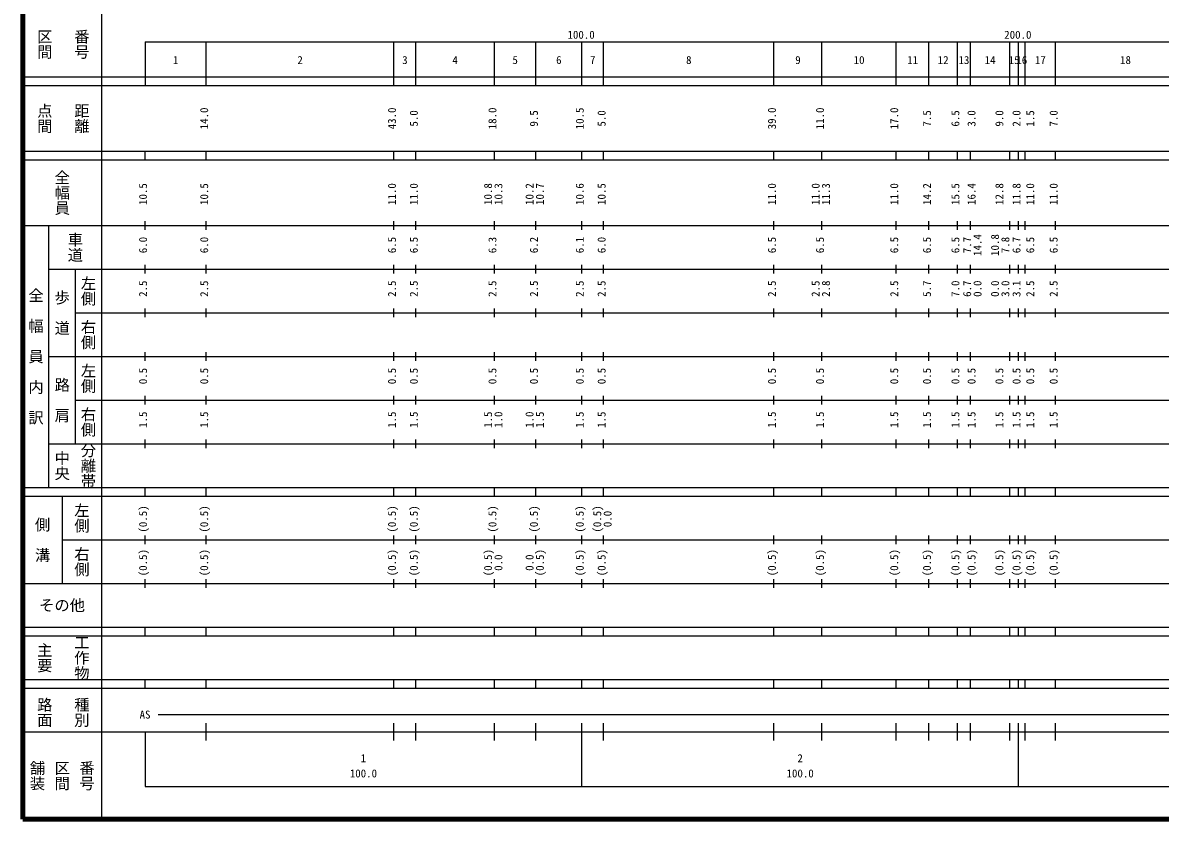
# Model space of a CAD drawing. Units: millimetres on the paper, enlarged 1000 times. Extents: x 40000 to 680000, y 20000 to 380000.
# Drawn here: x 40000 to 300452, y 20000 to 202409 of the extents above; entities that cross this region are included whole.
import ezdxf
from ezdxf.enums import TextEntityAlignment as Align

# ---------------------------------------------------------------- set-up
doc = ezdxf.new("R2010")
doc.units = ezdxf.units.MM
doc.header["$LTSCALE"] = 1000
doc.layers.add('M-TTL', color=2, linetype='Continuous', lineweight=140)
doc.layers.add('M-TTL-BAND', color=7, linetype='Continuous', lineweight=25)
doc.styles.add('@ＭＳ ゴシック', font='')
doc.styles.add('ＭＳ ゴシック', font='')
doc.styles.get('@ＭＳ ゴシック').set_extended_font_data('@MS Gothic')
doc.styles.get('ＭＳ ゴシック').set_extended_font_data('MS Gothic')

msp = doc.modelspace()

# ---------------------------------------------------------------- linework, layer by layer
at = {"layer": 'M-TTL'}
for p, q in [((40000, 380000), (40000, 20000)), ((40000, 20000), (680000, 20000))]:
    msp.add_line(p, q, dxfattribs=at)
at = {"layer": 'M-TTL-BAND'}
for p, q in [((58000, 370000), (58000, 20000)), ((68000, 198000), (579000, 198000)), ((68000, 198000), (68000, 188000)), ((82000, 188000), (82000, 198000)), ((125000, 188000), (125000, 198000)), ((130000, 188000), (130000, 198000)), ((148000, 188000), (148000, 198000)), ((157500, 188000), (157500, 198000)), ((168000, 188000), (168000, 198000)), ((173000, 188000), (173000, 198000)), ((212000, 188000), (212000, 198000)), ((223000, 188000), (223000, 198000)), ((240000, 188000), (240000, 198000)), ((247500, 188000), (247500, 198000)), ((254000, 188000), (254000, 198000)), ((257000, 188000), (257000, 198000)), ((266000, 188000), (266000, 198000)), ((268000, 188000), (268000, 198000)), ((269500, 188000), (269500, 198000)), ((276500, 188000), (276500, 198000)), ((40000, 190000), (579000, 190000)), ((40000, 188000), (579000, 188000)), ((40000, 173000), (579000, 173000)), ((68000, 171000), (68000, 173000)), ((82000, 171000), (82000, 173000)), ((125000, 171000), (125000, 173000)), ((130000, 171000), (130000, 173000)), ((148000, 171000), (148000, 173000)), ((157500, 171000), (157500, 173000)), ((168000, 171000), (168000, 173000)), ((173000, 171000), (173000, 173000)), ((212000, 171000), (212000, 173000)), ((223000, 171000), (223000, 173000)), ((240000, 171000), (240000, 173000)), ((247500, 171000), (247500, 173000)), ((254000, 171000), (254000, 173000)), ((257000, 171000), (257000, 173000)), ((266000, 171000), (266000, 173000)), ((268000, 171000), (268000, 173000)), ((269500, 171000), (269500, 173000)), ((276500, 171000), (276500, 173000)), ((40000, 171000), (579000, 171000)), ((68000, 155000), (68000, 157000)), ((82000, 155000), (82000, 157000)), ((125000, 155000), (125000, 157000)), ((130000, 155000), (130000, 157000)), ((148000, 155000), (148000, 157000)), ((157500, 155000), (157500, 157000)), ((168000, 155000), (168000, 157000)), ((173000, 155000), (173000, 157000)), ((212000, 155000), (212000, 157000)), ((223000, 155000), (223000, 157000)), ((240000, 155000), (240000, 157000)), ((247500, 155000), (247500, 157000)), ((254000, 155000), (254000, 157000)), ((257000, 155000), (257000, 157000)), ((266000, 155000), (266000, 157000)), ((268000, 155000), (268000, 157000)), ((269500, 155000), (269500, 157000)), ((276500, 155000), (276500, 157000)), ((40000, 156000), (579000, 156000)), ((46000, 96000), (46000, 156000)), ((46000, 146000), (579000, 146000)), ((52000, 146000), (52000, 106000)), ((68000, 145000), (68000, 147000)), ((82000, 145000), (82000, 147000)), ((125000, 145000), (125000, 147000)), ((130000, 145000), (130000, 147000)), ((148000, 145000), (148000, 147000)), ((157500, 145000), (157500, 147000)), ((168000, 145000), (168000, 147000)), ((173000, 145000), (173000, 147000)), ((212000, 145000), (212000, 147000)), ((223000, 145000), (223000, 147000)), ((240000, 145000), (240000, 147000)), ((247500, 145000), (247500, 147000)), ((254000, 145000), (254000, 147000)), ((257000, 145000), (257000, 147000)), ((266000, 145000), (266000, 147000)), ((268000, 145000), (268000, 147000)), ((269500, 145000), (269500, 147000)), ((276500, 145000), (276500, 147000)), ((52000, 136000), (579000, 136000)), ((68000, 135000), (68000, 137000)), ((82000, 135000), (82000, 137000)), ((125000, 135000), (125000, 137000)), ((130000, 135000), (130000, 137000)), ((148000, 135000), (148000, 137000)), ((157500, 135000), (157500, 137000)), ((168000, 135000), (168000, 137000)), ((173000, 135000), (173000, 137000)), ((212000, 135000), (212000, 137000)), ((223000, 135000), (223000, 137000)), ((240000, 135000), (240000, 137000)), ((247500, 135000), (247500, 137000)), ((254000, 135000), (254000, 137000)), ((257000, 135000), (257000, 137000)), ((266000, 135000), (266000, 137000)), ((268000, 135000), (268000, 137000)), ((269500, 135000), (269500, 137000)), ((276500, 135000), (276500, 137000)), ((46000, 126000), (579000, 126000)), ((68000, 125000), (68000, 127000)), ((82000, 125000), (82000, 127000)), ((125000, 125000), (125000, 127000)), ((130000, 125000), (130000, 127000)), ((148000, 125000), (148000, 127000)), ((157500, 125000), (157500, 127000)), ((168000, 125000), (168000, 127000)), ((173000, 125000), (173000, 127000)), ((212000, 125000), (212000, 127000)), ((223000, 125000), (223000, 127000)), ((240000, 125000), (240000, 127000)), ((247500, 125000), (247500, 127000)), ((254000, 125000), (254000, 127000)), ((257000, 125000), (257000, 127000)), ((266000, 125000), (266000, 127000)), ((268000, 125000), (268000, 127000)), ((269500, 125000), (269500, 127000)), ((276500, 125000), (276500, 127000)), ((52000, 116000), (579000, 116000)), ((68000, 115000), (68000, 117000)), ((82000, 115000), (82000, 117000)), ((125000, 115000), (125000, 117000)), ((130000, 115000), (130000, 117000)), ((148000, 115000), (148000, 117000)), ((157500, 115000), (157500, 117000)), ((168000, 115000), (168000, 117000)), ((173000, 115000), (173000, 117000)), ((212000, 115000), (212000, 117000)), ((223000, 115000), (223000, 117000)), ((240000, 115000), (240000, 117000)), ((247500, 115000), (247500, 117000)), ((254000, 115000), (254000, 117000)), ((257000, 115000), (257000, 117000)), ((266000, 115000), (266000, 117000)), ((268000, 115000), (268000, 117000)), ((269500, 115000), (269500, 117000)), ((276500, 115000), (276500, 117000)), ((68000, 105000), (68000, 107000)), ((82000, 105000), (82000, 107000)), ((125000, 105000), (125000, 107000)), ((130000, 105000), (130000, 107000)), ((148000, 105000), (148000, 107000)), ((157500, 105000), (157500, 107000)), ((168000, 105000), (168000, 107000)), ((173000, 105000), (173000, 107000)), ((212000, 105000), (212000, 107000)), ((223000, 105000), (223000, 107000)), ((240000, 105000), (240000, 107000)), ((247500, 105000), (247500, 107000)), ((254000, 105000), (254000, 107000)), ((257000, 105000), (257000, 107000)), ((266000, 105000), (266000, 107000)), ((268000, 105000), (268000, 107000)), ((269500, 105000), (269500, 107000)), ((276500, 105000), (276500, 107000)), ((46000, 106000), (579000, 106000)), ((40000, 96000), (579000, 96000)), ((40000, 94000), (579000, 94000)), ((49000, 94000), (49000, 74000)), ((68000, 94000), (68000, 96000)), ((82000, 94000), (82000, 96000)), ((125000, 94000), (125000, 96000)), ((130000, 94000), (130000, 96000)), ((148000, 94000), (148000, 96000)), ((157500, 94000), (157500, 96000)), ((168000, 94000), (168000, 96000)), ((173000, 94000), (173000, 96000)), ((212000, 94000), (212000, 96000)), ((223000, 94000), (223000, 96000)), ((240000, 94000), (240000, 96000)), ((247500, 94000), (247500, 96000)), ((254000, 94000), (254000, 96000)), ((257000, 94000), (257000, 96000)), ((266000, 94000), (266000, 96000)), ((268000, 94000), (268000, 96000)), ((269500, 94000), (269500, 96000)), ((276500, 94000), (276500, 96000)), ((49000, 84000), (579000, 84000)), ((68000, 83000), (68000, 85000)), ((82000, 83000), (82000, 85000)), ((125000, 83000), (125000, 85000)), ((130000, 83000), (130000, 85000)), ((148000, 83000), (148000, 85000)), ((157500, 83000), (157500, 85000)), ((168000, 83000), (168000, 85000)), ((173000, 83000), (173000, 85000)), ((212000, 83000), (212000, 85000)), ((223000, 83000), (223000, 85000)), ((240000, 83000), (240000, 85000)), ((247500, 83000), (247500, 85000)), ((254000, 83000), (254000, 85000)), ((257000, 83000), (257000, 85000)), ((266000, 83000), (266000, 85000)), ((268000, 83000), (268000, 85000)), ((269500, 83000), (269500, 85000)), ((276500, 83000), (276500, 85000)), ((40000, 74000), (579000, 74000)), ((68000, 73000), (68000, 75000)), ((82000, 73000), (82000, 75000)), ((125000, 73000), (125000, 75000)), ((130000, 73000), (130000, 75000)), ((148000, 73000), (148000, 75000)), ((157500, 73000), (157500, 75000)), ((168000, 73000), (168000, 75000)), ((173000, 73000), (173000, 75000)), ((212000, 73000), (212000, 75000)), ((223000, 73000), (223000, 75000)), ((240000, 73000), (240000, 75000)), ((247500, 73000), (247500, 75000)), ((254000, 73000), (254000, 75000)), ((257000, 73000), (257000, 75000)), ((266000, 73000), (266000, 75000)), ((268000, 73000), (268000, 75000)), ((269500, 73000), (269500, 75000)), ((276500, 73000), (276500, 75000)), ((40000, 64000), (579000, 64000)), ((68000, 62000), (68000, 64000)), ((82000, 62000), (82000, 64000)), ((125000, 62000), (125000, 64000)), ((130000, 62000), (130000, 64000)), ((148000, 62000), (148000, 64000)), ((157500, 62000), (157500, 64000)), ((168000, 62000), (168000, 64000)), ((173000, 62000), (173000, 64000)), ((212000, 62000), (212000, 64000)), ((223000, 62000), (223000, 64000)), ((240000, 62000), (240000, 64000)), ((247500, 62000), (247500, 64000)), ((254000, 62000), (254000, 64000)), ((257000, 62000), (257000, 64000)), ((266000, 62000), (266000, 64000)), ((268000, 62000), (268000, 64000)), ((269500, 62000), (269500, 64000)), ((276500, 62000), (276500, 64000)), ((40000, 62000), (579000, 62000)), ((40000, 52000), (579000, 52000)), ((40000, 50000), (579000, 50000)), ((68000, 50000), (68000, 52000)), ((82000, 50000), (82000, 52000)), ((125000, 50000), (125000, 52000)), ((130000, 50000), (130000, 52000)), ((148000, 50000), (148000, 52000)), ((157500, 50000), (157500, 52000)), ((168000, 50000), (168000, 52000)), ((173000, 50000), (173000, 52000)), ((212000, 50000), (212000, 52000)), ((223000, 50000), (223000, 52000)), ((240000, 50000), (240000, 52000)), ((247500, 50000), (247500, 52000)), ((254000, 50000), (254000, 52000)), ((257000, 50000), (257000, 52000)), ((266000, 50000), (266000, 52000)), ((268000, 50000), (268000, 52000)), ((269500, 50000), (269500, 52000)), ((276500, 50000), (276500, 52000)), ((71000, 44000), (515000, 44000)), ((82000, 38000), (82000, 42000)), ((125000, 38000), (125000, 42000)), ((130000, 38000), (130000, 42000)), ((148000, 38000), (148000, 42000)), ((157500, 38000), (157500, 42000)), ((168000, 27500), (168000, 42000)), ((173000, 38000), (173000, 42000)), ((212000, 38000), (212000, 42000)), ((223000, 38000), (223000, 42000)), ((240000, 38000), (240000, 42000)), ((247500, 38000), (247500, 42000)), ((254000, 38000), (254000, 42000)), ((257000, 38000), (257000, 42000)), ((266000, 38000), (266000, 42000)), ((268000, 27500), (268000, 42000)), ((269500, 38000), (269500, 42000)), ((276500, 38000), (276500, 42000)), ((40000, 40000), (579000, 40000)), ((68000, 40000), (68000, 27500)), ((68000, 27500), (579000, 27500))]:
    msp.add_line(p, q, dxfattribs=at)

# ---------------------------------------------------------------- texts
at = {"layer": 'M-TTL-BAND', "style": '@ＭＳ ゴシック'}
for s, p in [('区間', (45000, 197500)), ('番号', (53500, 197500)), ('点間', (45000, 180500)), ('距離', (53500, 180500)), ('全幅員', (49000, 163500)), ('車道', (52000, 151000)), ('左側', (55000, 141000)), ('全\u3000幅\u3000員\u3000内\u3000訳', (43000, 126000)), ('歩\u3000道', (49000, 136000)), ('右側', (55000, 131000)), ('左側', (55000, 121000)), ('路\u3000肩', (49000, 116000)), ('右側', (55000, 111000)), ('中央', (49000, 101000)), ('分離帯', (55000, 101000)), ('左側', (53500, 89000)), ('側\u3000溝', (44500, 84000)), ('右側', (53500, 79000)), ('主要', (45000, 57000)), ('工作物', (53500, 57000)), ('路面', (45000, 44500)), ('種別', (53500, 44500)), ('舗装', (43333, 30000)), ('区間', (49000, 30000)), ('番号', (54667, 30000))]:
    msp.add_text(s, height=2566, rotation=270, dxfattribs=at).set_placement(p, align=Align.MIDDLE_CENTER)
at = {"layer": 'M-TTL-BAND', "style": 'ＭＳ ゴシック'}
for s, p in [('100.0', (167844, 198195)), ('200.0', (267844, 198195)), ('1', (75000, 192405)), ('2', (103500, 192405)), ('3', (127500, 192405)), ('4', (139000, 192405)), ('5', (152750, 192405)), ('6', (162750, 192405)), ('7', (170500, 192405)), ('8', (192500, 192405)), ('9', (217500, 192405)), ('10', (231500, 192405)), ('11', (243750, 192405)), ('12', (250750, 192405)), ('13', (255500, 192405)), ('14', (261500, 192405)), ('15', (267000, 192405)), ('16', (268750, 192405)), ('17', (273000, 192405)), ('18', (292500, 192405)), ('AS', (68000, 42500)), ('1', (118000, 32523)), ('2', (218000, 32523)), ('100.0', (118000, 29033)), ('100.0', (218000, 29033))]:
    msp.add_text(s, height=1833, dxfattribs=at).set_placement(p, align=Align.BOTTOM_CENTER)
for s, p in [('14.0', (83000, 180500)), ('43.0', (126000, 180500)), ('18.0', (149000, 180500)), ('10.5', (169000, 180500)), ('39.0', (213000, 180500)), ('11.0', (224000, 180500)), ('17.0', (241000, 180500)), ('5.0', (131000, 180500)), ('9.5', (158500, 180500)), ('5.0', (174000, 180500)), ('7.5', (248500, 180500)), ('6.5', (255000, 180500)), ('3.0', (258700, 180500)), ('9.0', (265074, 180500)), ('2.0', (269000, 180500)), ('1.5', (272141, 180500)), ('7.0', (277500, 180500)), ('10.5', (69000, 163174)), ('10.5', (83000, 163174)), ('11.0', (126000, 163174)), ('11.0', (131000, 163174)), ('10.8', (148000, 163174)), ('10.3', (150370, 163174)), ('10.2', (157500, 163174)), ('10.7', (159870, 163174)), ('10.6', (169000, 163174)), ('10.5', (174000, 163174)), ('11.0', (213000, 163174)), ('11.0', (223000, 163174)), ('11.3', (225370, 163174)), ('11.0', (241000, 163174)), ('14.2', (248500, 163174)), ('15.5', (255000, 163174)), ('16.4', (258700, 163174)), ('12.8', (265074, 163174)), ('11.8', (269000, 163174)), ('11.0', (272141, 163174)), ('11.0', (277500, 163174)), ('14.4', (260070, 151500)), ('10.8', (264074, 151500)), ('6.0', (69000, 151500)), ('6.0', (83000, 151500)), ('6.5', (126000, 151500)), ('6.5', (131000, 151500)), ('6.3', (149000, 151500)), ('6.2', (158500, 151500)), ('6.1', (169000, 151500)), ('6.0', (174000, 151500)), ('6.5', (213000, 151500)), ('6.5', (224000, 151500)), ('6.5', (241000, 151500)), ('6.5', (248500, 151500)), ('6.5', (255000, 151500)), ('7.7', (257700, 151500)), ('7.8', (266444, 151500)), ('6.7', (269000, 151500)), ('6.5', (272141, 151500)), ('6.5', (277500, 151500)), ('3.1', (269000, 141500)), ('2.5', (69000, 141500)), ('2.5', (83000, 141500)), ('2.5', (126000, 141500)), ('2.5', (131000, 141500)), ('2.5', (149000, 141500)), ('2.5', (158500, 141500)), ('2.5', (169000, 141500)), ('2.5', (174000, 141500)), ('2.5', (213000, 141500)), ('2.5', (223000, 141500)), ('2.8', (225370, 141500)), ('2.5', (241000, 141500)), ('5.7', (248500, 141500)), ('7.0', (255000, 141500)), ('6.7', (257700, 141500)), ('0.0', (260070, 141500)), ('0.0', (264074, 141500)), ('3.0', (266444, 141500)), ('2.5', (272141, 141500)), ('2.5', (277500, 141500)), ('0.5', (69000, 121500)), ('0.5', (83000, 121500)), ('0.5', (126000, 121500)), ('0.5', (131000, 121500)), ('0.5', (149000, 121500)), ('0.5', (158500, 121500)), ('0.5', (169000, 121500)), ('0.5', (174000, 121500)), ('0.5', (213000, 121500)), ('0.5', (224000, 121500)), ('0.5', (241000, 121500)), ('0.5', (248500, 121500)), ('0.5', (255000, 121500)), ('0.5', (258700, 121500)), ('0.5', (265074, 121500)), ('0.5', (269000, 121500)), ('0.5', (272141, 121500)), ('0.5', (277500, 121500)), ('1.5', (69000, 111500)), ('1.5', (83000, 111500)), ('1.5', (126000, 111500)), ('1.5', (131000, 111500)), ('1.5', (148000, 111500)), ('1.0', (150370, 111500)), ('1.0', (157500, 111500)), ('1.5', (159870, 111500)), ('1.5', (169000, 111500)), ('1.5', (174000, 111500)), ('1.5', (213000, 111500)), ('1.5', (224000, 111500)), ('1.5', (241000, 111500)), ('1.5', (248500, 111500)), ('1.5', (255000, 111500)), ('1.5', (258700, 111500)), ('1.5', (265074, 111500)), ('1.5', (269000, 111500)), ('1.5', (272141, 111500)), ('1.5', (277500, 111500)), ('(0.5)', (69000, 88764)), ('(0.5)', (83000, 88764)), ('(0.5)', (126000, 88764)), ('(0.5)', (131000, 88764)), ('(0.5)', (149000, 88764)), ('(0.5)', (158500, 88764)), ('(0.5)', (169000, 88764)), ('(0.5)', (173000, 88764)), ('0.0', (175370, 88764)), ('(0.5)', (69000, 78764)), ('(0.5)', (83000, 78764)), ('(0.5)', (126000, 78764)), ('(0.5)', (131000, 78764)), ('(0.5)', (148000, 78764)), ('(0.5)', (159870, 78764)), ('(0.5)', (169000, 78764)), ('(0.5)', (174000, 78764)), ('(0.5)', (213000, 78764)), ('(0.5)', (224000, 78764)), ('(0.5)', (241000, 78764)), ('(0.5)', (248500, 78764)), ('(0.5)', (255000, 78764)), ('(0.5)', (258700, 78764)), ('(0.5)', (265074, 78764)), ('(0.5)', (269000, 78764)), ('(0.5)', (272141, 78764)), ('(0.5)', (277500, 78764)), ('0.0', (150370, 78764)), ('0.0', (157500, 78764))]:
    msp.add_text(s, height=1833, rotation=90, dxfattribs=at).set_placement(p, align=Align.BOTTOM_CENTER)
msp.add_text('その他', height=2566, dxfattribs=at).set_placement((49000, 69000), align=Align.MIDDLE_CENTER)

doc.saveas('drawing.dxf')
